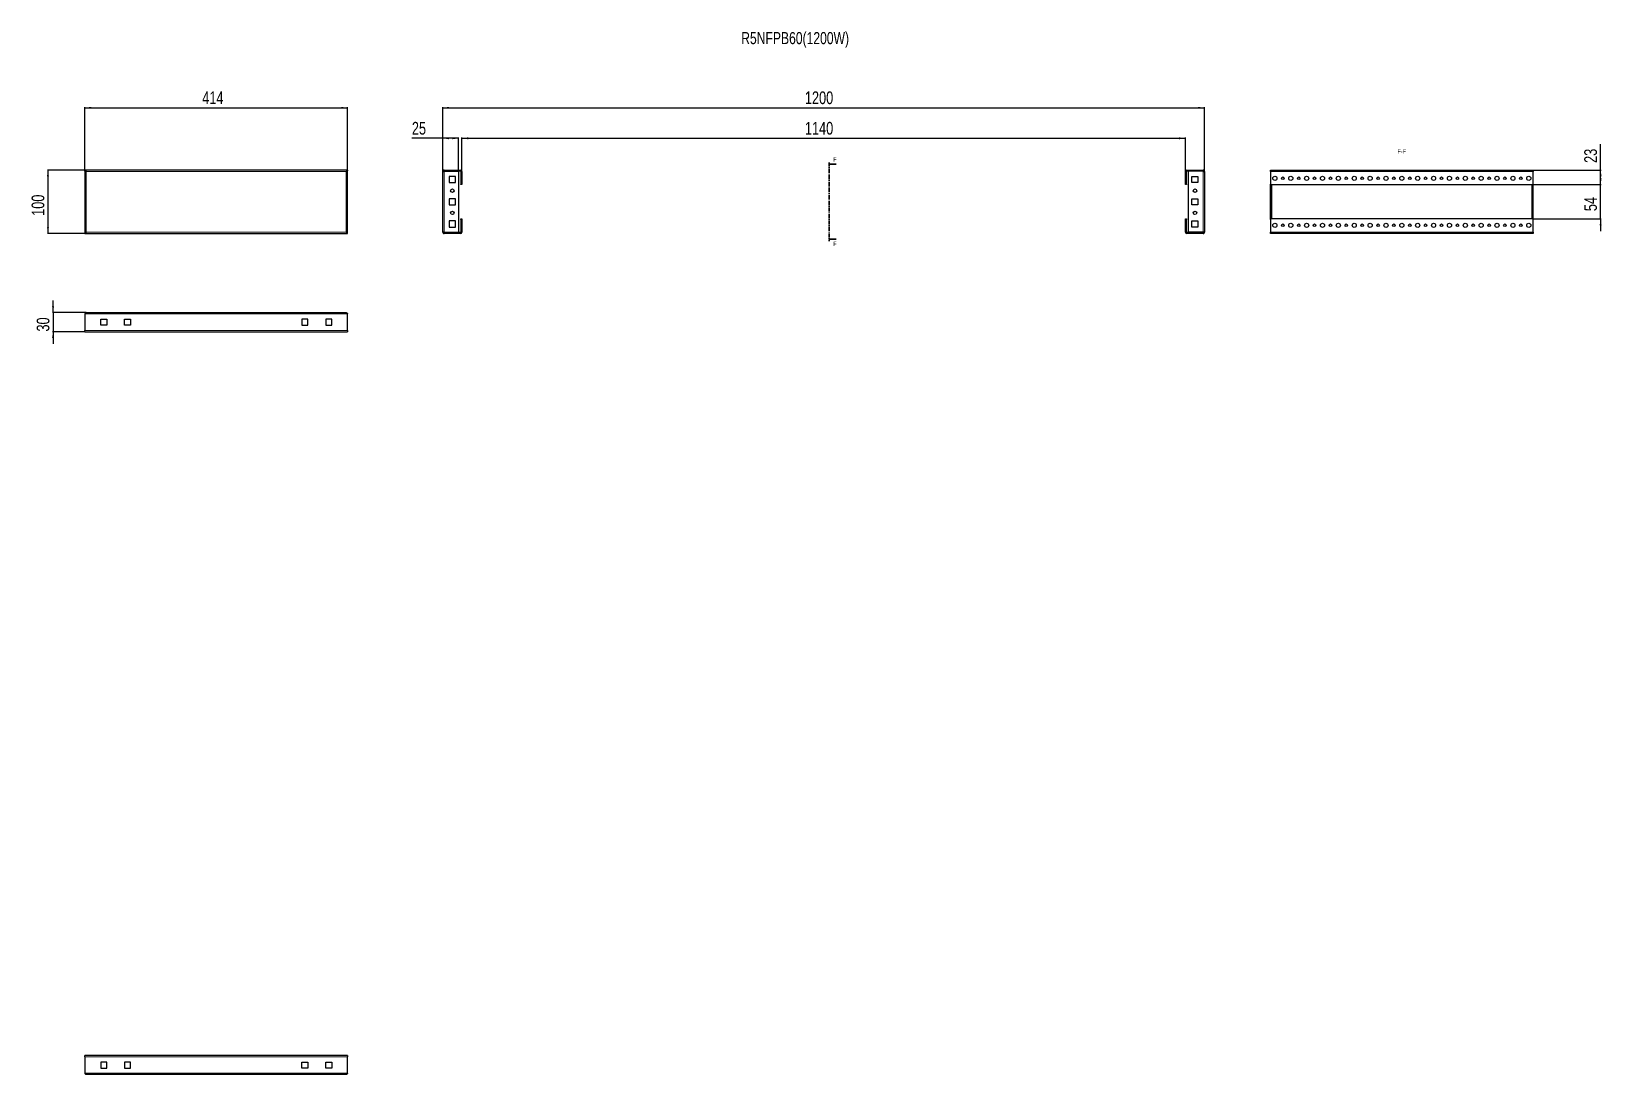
# Model space of a CAD drawing. Header units: millimetres. Extents: x -114 to 2360, y -1092 to 551.
import ezdxf

# ---------------------------------------------------------------- set-up
doc = ezdxf.new("R2010")
doc.units = ezdxf.units.MM
doc.linetypes.add('CENTER', pattern=[10.16, 6.35, -1.27, 1.27, -1.27])
doc.layers.add('FORMAT', color=7, linetype='Continuous')
doc.styles.add('SLDTEXTSTYLE0', font='TXT', dxfattribs={"width": 0.75})
doc.dimstyles.new('SLDDIMSTYLE0', dxfattribs={"dimtxt": 20, "dimasz": 10, "dimexe": 0, "dimexo": 0.0625, "dimgap": 5, "dimtad": 2, "dimdec": 1, "dimrnd": 1e-09, "dimzin": 12, "dimdsep": 46, "dimtxsty": 'SLDTEXTSTYLE0', "dimsah": 1, "dimcen": 0.09, "dimadec": 0, "dimazin": 3, "dimtfac": 1, "dimtofl": 0, "dimtmove": 0, "dimatfit": 3, "dimfxl": 0, "dimfrac": 2, "dimtolj": 1, "dimtzin": 12, "dimarcsym": 0})
doc.dimstyles.new('SLDDIMSTYLE1', dxfattribs={"dimtxt": 20, "dimasz": 10, "dimexe": 0, "dimexo": 0.0625, "dimgap": 5, "dimtad": 2, "dimdec": 1, "dimrnd": 1e-09, "dimzin": 12, "dimdsep": 46, "dimtxsty": 'SLDTEXTSTYLE0', "dimsah": 1, "dimcen": 0.09, "dimadec": 0, "dimazin": 3, "dimtfac": 1, "dimtmove": 0, "dimatfit": 0, "dimfxl": 0, "dimfrac": 2, "dimtolj": 1, "dimtzin": 12, "dimarcsym": 0})

# ---------------------------------------------------------------- blocks, each defined once
blk = doc.blocks.new('_D')
at = {"layer": 'FORMAT'}
for p, q in [((-29.8, 330.6), (-29.8, 431.6)), ((-29.8, 430.6), (384.2, 430.6)), ((384.2, 330.6), (384.2, 431.6))]:
    blk.add_line(p, q, dxfattribs=at)
for points in [[(-29.8, 430.6), (-19.8, 429), (-19.8, 432.1)], [(384.2, 430.6), (374.2, 432.1), (374.2, 429)]]:
    blk.add_solid(points, dxfattribs=at)
at = {"layer": 'FORMAT', "insert": (155.1, 456.4), "char_height": 20, "attachment_point": 1, "style": 'SLDTEXTSTYLE0'}
blk.add_mtext('414', dxfattribs=at)
blk = doc.blocks.new('_D_1')
at = {"layer": 'FORMAT'}
for p, q in [((-29.8, 332.6), (-88.9, 332.6)), ((-87.9, 332.6), (-87.9, 232.6)), ((-29.8, 232.6), (-88.9, 232.6))]:
    blk.add_line(p, q, dxfattribs=at)
for points in [[(-87.9, 332.6), (-89.5, 322.6), (-86.4, 322.6)], [(-87.9, 232.6), (-86.4, 242.6), (-89.5, 242.6)]]:
    blk.add_solid(points, dxfattribs=at)
at = {"layer": 'FORMAT', "insert": (-113.7, 260.4), "char_height": 20, "attachment_point": 1, "rotation": 90, "style": 'SLDTEXTSTYLE0'}
blk.add_mtext('100', dxfattribs=at)
blk = doc.blocks.new('_D_2')
at = {"layer": 'FORMAT'}
for p, q in [((534.1, 330.5), (534.1, 431.6)), ((534.1, 430.6), (1734.1, 430.6)), ((1734.1, 330.5), (1734.1, 431.6))]:
    blk.add_line(p, q, dxfattribs=at)
for points in [[(534.1, 430.6), (544.1, 429), (544.1, 432.1)], [(1734.1, 430.6), (1724.1, 432.1), (1724.1, 429)]]:
    blk.add_solid(points, dxfattribs=at)
at = {"layer": 'FORMAT', "insert": (1104.6, 456.4), "char_height": 20, "attachment_point": 1, "style": 'SLDTEXTSTYLE0'}
blk.add_mtext('1200', dxfattribs=at)
blk = doc.blocks.new('_D_3')
at = {"layer": 'FORMAT'}
for p, q in [((564.1, 330.5), (564.1, 383.6)), ((564.1, 382.6), (1704.1, 382.6)), ((1704.1, 330.5), (1704.1, 383.6))]:
    blk.add_line(p, q, dxfattribs=at)
for points in [[(564.1, 382.6), (574.1, 381), (574.1, 384.1)], [(1704.1, 382.6), (1694.1, 384.1), (1694.1, 381)]]:
    blk.add_solid(points, dxfattribs=at)
at = {"layer": 'FORMAT', "insert": (1104.6, 408.4), "char_height": 20, "attachment_point": 1, "style": 'SLDTEXTSTYLE0'}
blk.add_mtext('1140', dxfattribs=at)
blk = doc.blocks.new('_D_4')
at = {"layer": 'FORMAT'}
for p, q in [((534.1, 382.6), (485.4, 382.6)), ((534.1, 330.5), (534.1, 383.6)), ((559.1, 382.6), (534.1, 382.6)), ((559.1, 330.6), (559.1, 383.6))]:
    blk.add_line(p, q, dxfattribs=at)
for points in [[(534.1, 382.6), (544.1, 381), (544.1, 384.1)], [(559.1, 382.6), (549.1, 384.1), (549.1, 381)]]:
    blk.add_solid(points, dxfattribs=at)
at = {"layer": 'FORMAT', "insert": (485.4, 408.4), "char_height": 20, "attachment_point": 1, "style": 'SLDTEXTSTYLE0'}
blk.add_mtext('25', dxfattribs=at)
blk = doc.blocks.new('_D_5')
at = {"layer": 'FORMAT'}
for p, q in [((-79.9, 108), (-79.9, 127.3)), ((-27.7, 108), (-80.9, 108)), ((-79.9, 108), (-79.9, 78)), ((-29.8, 78), (-80.9, 78)), ((-79.9, 78), (-79.9, 58.8))]:
    blk.add_line(p, q, dxfattribs=at)
for points in [[(-79.9, 108), (-78.4, 118), (-81.5, 118)], [(-79.9, 78), (-81.5, 68), (-78.4, 68)]]:
    blk.add_solid(points, dxfattribs=at)
at = {"layer": 'FORMAT', "insert": (-105.7, 78.2), "char_height": 20, "attachment_point": 1, "rotation": 90, "style": 'SLDTEXTSTYLE0'}
blk.add_mtext('30', dxfattribs=at)
blk = doc.blocks.new('_D_6')
at = {"layer": 'FORMAT'}
for p, q in [((2358.2, 309.6), (2358.2, 328.8)), ((2251.1, 309.6), (2359.2, 309.6)), ((2358.2, 255.6), (2358.2, 309.6)), ((2251.1, 255.6), (2359.2, 255.6)), ((2358.2, 255.6), (2358.2, 236.3))]:
    blk.add_line(p, q, dxfattribs=at)
for points in [[(2358.2, 309.6), (2359.8, 319.6), (2356.7, 319.6)], [(2358.2, 255.6), (2356.7, 245.6), (2359.8, 245.6)]]:
    blk.add_solid(points, dxfattribs=at)
at = {"layer": 'FORMAT', "insert": (2332.4, 267.8), "char_height": 20, "attachment_point": 1, "rotation": 90, "style": 'SLDTEXTSTYLE0'}
blk.add_mtext('54', dxfattribs=at)
blk = doc.blocks.new('_D_7')
at = {"layer": 'FORMAT'}
for p, q in [((2358.2, 332.6), (2358.2, 373.3)), ((2252.1, 332.6), (2359.2, 332.6)), ((2358.2, 309.6), (2358.2, 332.6)), ((2251.1, 309.6), (2359.2, 309.6))]:
    blk.add_line(p, q, dxfattribs=at)
for points in [[(2358.2, 332.6), (2356.7, 322.6), (2359.8, 322.6)], [(2358.2, 309.6), (2359.8, 319.6), (2356.7, 319.6)]]:
    blk.add_solid(points, dxfattribs=at)
at = {"layer": 'FORMAT', "insert": (2332.4, 343.8), "char_height": 20, "attachment_point": 1, "rotation": 90, "style": 'SLDTEXTSTYLE0'}
blk.add_mtext('23', dxfattribs=at)

msp = doc.modelspace()

# ---------------------------------------------------------------- linework, layer by layer
at = {"color": 7, "linetype": 'Continuous', "lineweight": 25}
for p, q in [((-29.78, 331.07), (-29.78, 332.57)), ((384.22, 332.57), (-29.78, 332.57)), ((-29.78, 331.07), (-29.78, 330.57)), ((-29.78, 330.57), (-29.78, 234.57)), ((-29.78, 330.57), (-28.28, 330.57)), ((384.22, 330.57), (382.72, 330.57)), ((384.22, 332.57), (384.22, 331.07)), ((384.22, 330.57), (384.22, 331.07)), ((384.22, 234.57), (384.22, 330.57)), ((534.14, 234.67), (534.14, 330.47)), ((536.24, 332.57), (536.24, 331.07)), ((536.24, 332.57), (562.04, 332.57)), ((536.24, 331.07), (562.04, 331.07)), ((536.24, 330.57), (559.14, 330.57)), ((544.39, 322.32), (544.39, 312.82)), ((553.89, 322.32), (544.39, 322.32)), ((553.89, 312.82), (553.89, 322.32)), ((559.14, 234.57), (559.14, 330.57)), ((562.64, 330.47), (562.64, 310.57)), ((564.14, 330.47), (564.14, 310.57)), ((1704.14, 310.57), (1704.14, 330.47)), ((1705.64, 310.57), (1705.64, 330.47)), ((1706.24, 332.57), (1732.04, 332.57)), ((1706.24, 331.07), (1732.04, 331.07)), ((1709.14, 234.57), (1709.14, 330.57)), ((1732.04, 330.57), (1709.14, 330.57)), ((1714.39, 322.32), (1723.89, 322.32)), ((1714.39, 312.82), (1714.39, 322.32)), ((1723.89, 322.32), (1723.89, 312.82)), ((1732.04, 331.07), (1732.04, 332.57)), ((1734.14, 330.47), (1734.14, 234.67)), ((1838.06, 330.47), (1838.06, 332.57)), ((1838.06, 332.57), (2252.06, 332.57)), ((1838.06, 330.47), (1838.06, 310.57)), ((2252.06, 332.57), (2252.06, 330.47)), ((2252.06, 310.57), (2252.06, 330.47)), ((544.39, 312.82), (553.89, 312.82)), ((562.64, 310.57), (564.14, 310.57)), ((562.64, 309.57), (562.64, 310.57)), ((564.14, 309.57), (562.64, 309.57)), ((564.14, 310.57), (564.14, 309.57)), ((1704.14, 310.57), (1705.64, 310.57)), ((1704.14, 309.57), (1704.14, 310.57)), ((1705.64, 309.57), (1704.14, 309.57)), ((1705.64, 310.57), (1705.64, 309.57)), ((1723.89, 312.82), (1714.39, 312.82)), ((1838.06, 310.57), (1839.06, 309.57)), ((1838.06, 254.57), (1838.06, 310.57)), ((1839.06, 309.57), (2251.06, 309.57)), ((1839.56, 255.57), (1839.56, 309.57)), ((2250.56, 255.57), (2250.56, 309.57)), ((2251.06, 309.57), (2252.06, 310.57)), ((2252.06, 254.57), (2252.06, 310.57)), ((544.39, 287.32), (544.39, 277.82)), ((553.89, 287.32), (544.39, 287.32)), ((544.39, 277.82), (553.89, 277.82)), ((553.89, 277.82), (553.89, 287.32)), ((1714.39, 287.32), (1723.89, 287.32)), ((1714.39, 277.82), (1714.39, 287.32)), ((1723.89, 277.82), (1714.39, 277.82)), ((1723.89, 287.32), (1723.89, 277.82)), ((553.89, 252.32), (544.39, 252.32)), ((544.39, 252.32), (544.39, 242.82)), ((553.89, 242.82), (553.89, 252.32)), ((562.64, 254.57), (562.64, 255.57)), ((562.64, 255.57), (564.14, 255.57)), ((564.14, 254.57), (562.64, 254.57)), ((562.64, 254.57), (562.64, 234.67)), ((564.14, 255.57), (564.14, 254.57)), ((564.14, 254.57), (564.14, 234.67)), ((1704.14, 255.57), (1705.64, 255.57)), ((1704.14, 254.57), (1704.14, 255.57)), ((1704.14, 234.67), (1704.14, 254.57)), ((1705.64, 254.57), (1704.14, 254.57)), ((1705.64, 255.57), (1705.64, 254.57)), ((1705.64, 234.67), (1705.64, 254.57)), ((1714.39, 252.32), (1723.89, 252.32)), ((1714.39, 242.82), (1714.39, 252.32)), ((1723.89, 252.32), (1723.89, 242.82)), ((1839.06, 255.57), (1838.06, 254.57)), ((1838.06, 254.57), (1838.06, 234.67)), ((2251.06, 255.57), (1839.06, 255.57)), ((2252.06, 254.57), (2251.06, 255.57)), ((2252.06, 234.67), (2252.06, 254.57)), ((-28.28, 234.57), (-29.78, 234.57)), ((-29.78, 234.57), (-29.78, 234.07)), ((-29.78, 234.07), (-29.78, 232.57)), ((-29.78, 232.57), (384.22, 232.57)), ((382.72, 234.57), (384.22, 234.57)), ((384.22, 234.07), (384.22, 234.57)), ((384.22, 232.57), (384.22, 234.07)), ((536.24, 234.57), (559.14, 234.57)), ((536.24, 232.57), (536.24, 234.07)), ((562.04, 234.07), (536.24, 234.07)), ((562.04, 232.57), (536.24, 232.57)), ((544.39, 242.82), (553.89, 242.82)), ((1732.04, 234.07), (1706.24, 234.07)), ((1732.04, 232.57), (1706.24, 232.57)), ((1732.04, 234.57), (1709.14, 234.57)), ((1723.89, 242.82), (1714.39, 242.82)), ((1732.04, 234.07), (1732.04, 232.57)), ((1838.06, 232.57), (1838.06, 234.67)), ((2252.06, 232.57), (1838.06, 232.57)), ((2252.06, 234.67), (2252.06, 232.57)), ((-29.78, 105.92), (-29.78, 80.12)), ((-27.68, 108.02), (382.12, 108.02)), ((384.22, 80.12), (384.22, 105.92)), ((-29.78, 78.02), (-29.78, 80.12)), ((-29.78, 78.02), (384.22, 78.02)), ((-4.78, 97.77), (4.72, 97.77)), ((-4.78, 88.27), (-4.78, 97.77)), ((4.72, 88.27), (-4.78, 88.27)), ((4.72, 97.77), (4.72, 88.27)), ((32.72, 97.77), (42.22, 97.77)), ((32.72, 88.27), (32.72, 97.77)), ((42.22, 88.27), (32.72, 88.27)), ((42.22, 97.77), (42.22, 88.27)), ((321.72, 97.77), (312.22, 97.77)), ((312.22, 97.77), (312.22, 88.27)), ((312.22, 88.27), (321.72, 88.27)), ((321.72, 88.27), (321.72, 97.77)), ((349.72, 97.77), (349.72, 88.27)), ((359.22, 97.77), (349.72, 97.77)), ((349.72, 88.27), (359.22, 88.27)), ((359.22, 88.27), (359.22, 97.77)), ((384.22, 80.12), (384.22, 78.02)), ((-29.78, -1064.08), (-29.78, -1061.98)), ((384.22, -1061.98), (-29.78, -1061.98)), ((384.22, -1061.98), (384.22, -1064.08)), ((-29.78, -1064.08), (-29.78, -1089.88)), ((4.72, -1072.23), (-4.78, -1072.23)), ((-4.78, -1072.23), (-4.78, -1081.73)), ((-4.78, -1081.73), (4.72, -1081.73)), ((4.72, -1081.73), (4.72, -1072.23)), ((42.22, -1072.23), (32.72, -1072.23)), ((32.72, -1072.23), (32.72, -1081.73)), ((32.72, -1081.73), (42.22, -1081.73)), ((42.22, -1081.73), (42.22, -1072.23)), ((312.22, -1081.73), (312.22, -1072.23)), ((312.22, -1072.23), (321.72, -1072.23)), ((321.72, -1081.73), (312.22, -1081.73)), ((321.72, -1072.23), (321.72, -1081.73)), ((349.72, -1072.23), (359.22, -1072.23)), ((349.72, -1081.73), (349.72, -1072.23)), ((359.22, -1081.73), (349.72, -1081.73)), ((359.22, -1072.23), (359.22, -1081.73)), ((384.22, -1089.88), (384.22, -1064.08)), ((382.12, -1091.98), (-27.68, -1091.98))]:
    msp.add_line(p, q, dxfattribs=at)
at = {"color": 8, "linetype": 'Continuous', "lineweight": 18}
for p, q in [((382.12, 330.47), (-27.68, 330.47)), ((-27.68, 330.47), (-27.68, 234.67)), ((382.12, 234.67), (382.12, 330.47)), ((536.24, 234.57), (536.24, 330.57)), ((562.04, 331.07), (562.04, 332.57)), ((562.64, 330.47), (564.14, 330.47)), ((1705.64, 330.47), (1704.14, 330.47)), ((1706.24, 331.07), (1706.24, 332.57)), ((1732.04, 330.57), (1732.04, 234.57)), ((1838.06, 330.47), (2252.06, 330.47)), ((1840.16, 255.57), (1840.16, 309.57)), ((2249.96, 309.57), (2249.96, 255.57)), ((-27.68, 234.67), (382.12, 234.67)), ((562.04, 234.07), (562.04, 232.57)), ((562.64, 234.67), (564.14, 234.67)), ((1705.64, 234.67), (1704.14, 234.67)), ((1706.24, 234.07), (1706.24, 232.57)), ((2252.06, 234.67), (1838.06, 234.67)), ((-29.78, 105.92), (384.22, 105.92)), ((-29.78, 80.12), (384.22, 80.12)), ((384.22, -1064.08), (-29.78, -1064.08)), ((384.22, -1089.88), (-29.78, -1089.88))]:
    msp.add_line(p, q, dxfattribs=at)
at = {"color": 7, "linetype": 'CENTER', "lineweight": 35}
msp.add_line((1143.08, 344.57), (1143.08, 220.56), dxfattribs=at)
at = {"color": 7, "linetype": 'Continuous', "lineweight": 35}
for p, q in [((1153.72, 341.57), (1143.08, 341.57)), ((1153.72, 223.56), (1143.08, 223.56))]:
    msp.add_line(p, q, dxfattribs=at)
at = {"color": 7, "linetype": 'Continuous', "lineweight": 25}
for centre, radius in [((1845.06, 319.57), 3.25), ((1857.56, 319.57), 2.1), ((1870.06, 319.57), 3.25), ((1882.56, 319.57), 2.1), ((1895.06, 319.57), 3.25), ((1907.56, 319.57), 2.1), ((1920.06, 319.57), 3.25), ((1932.56, 319.57), 2.1), ((1945.06, 319.57), 3.25), ((1957.56, 319.57), 2.1), ((1970.06, 319.57), 3.25), ((1982.56, 319.57), 2.1), ((1995.06, 319.57), 3.25), ((2007.56, 319.57), 2.1), ((2020.06, 319.57), 3.25), ((2032.56, 319.57), 2.1), ((2045.06, 319.57), 3.25), ((2057.56, 319.57), 2.1), ((2070.06, 319.57), 3.25), ((2082.56, 319.57), 2.1), ((2095.06, 319.57), 3.25), ((2107.56, 319.57), 2.1), ((2120.06, 319.57), 3.25), ((2132.56, 319.57), 2.1), ((2145.06, 319.57), 3.25), ((2157.56, 319.57), 2.1), ((2170.06, 319.57), 3.25), ((2182.56, 319.57), 2.1), ((2195.06, 319.57), 3.25), ((2207.56, 319.57), 2.1), ((2220.06, 319.57), 3.25), ((2232.56, 319.57), 2.1), ((2245.06, 319.57), 3.25), ((549.14, 300.07), 2.75), ((1719.14, 300.07), 2.75), ((549.14, 265.07), 2.75), ((1719.14, 265.07), 2.75), ((1845.06, 245.57), 3.25), ((1857.56, 245.57), 2.1), ((1870.06, 245.57), 3.25), ((1882.56, 245.57), 2.1), ((1895.06, 245.57), 3.25), ((1907.56, 245.57), 2.1), ((1920.06, 245.57), 3.25), ((1932.56, 245.57), 2.1), ((1945.06, 245.57), 3.25), ((1957.56, 245.57), 2.1), ((1970.06, 245.57), 3.25), ((1982.56, 245.57), 2.1), ((1995.06, 245.57), 3.25), ((2007.56, 245.57), 2.1), ((2020.06, 245.57), 3.25), ((2032.56, 245.57), 2.1), ((2045.06, 245.57), 3.25), ((2057.56, 245.57), 2.1), ((2070.06, 245.57), 3.25), ((2082.56, 245.57), 2.1), ((2095.06, 245.57), 3.25), ((2107.56, 245.57), 2.1), ((2120.06, 245.57), 3.25), ((2132.56, 245.57), 2.1), ((2145.06, 245.57), 3.25), ((2157.56, 245.57), 2.1), ((2170.06, 245.57), 3.25), ((2182.56, 245.57), 2.1), ((2195.06, 245.57), 3.25), ((2207.56, 245.57), 2.1), ((2220.06, 245.57), 3.25), ((2232.56, 245.57), 2.1), ((2245.06, 245.57), 3.25)]:
    msp.add_circle(centre, radius, dxfattribs=at)
for centre, radius, start, end in [((562.04, 330.47), 2.1, 0, 90), ((562.04, 330.47), 0.6, 0, 90), ((1706.24, 330.47), 2.1, 90, 180), ((1706.24, 330.47), 0.6, 90, 180), ((562.04, 234.67), 2.1, 270, 0), ((562.04, 234.67), 0.6, 270, 360), ((1706.24, 234.67), 2.1, 180, 270), ((1706.24, 234.67), 0.6, 180, 270)]:
    msp.add_arc(centre, radius, start, end, dxfattribs=at)
for points, knots in [([(-27.68, 330.47), (-27.86, 330.75), (-28.22, 331.31), (-28.75, 332.01), (-29.27, 332.48), (-29.62, 332.54), (-29.78, 332.57)], [0, 0, 0, 0, 0.2547527, 0.5096447, 0.7645377, 1, 1, 1, 1]), ([(-27.68, 330.47), (-27.86, 330.55), (-28.23, 330.71), (-28.92, 330.98), (-29.44, 331.03), (-29.78, 331.07)], [0, 0, 0, 0, 0.2598775, 0.5197391, 1, 1, 1, 1]), ([(1734.14, 330.47), (1734.11, 330.75), (1734.04, 331.31), (1733.54, 332.01), (1732.84, 332.48), (1732.3, 332.54), (1732.04, 332.57)], [0, 0, 0, 0, 0.2547527, 0.5096447, 0.7645377, 1, 1, 1, 1]), ([(1732.64, 330.47), (1732.63, 330.55), (1732.61, 330.71), (1732.42, 330.98), (1732.19, 331.03), (1732.04, 331.07)], [0, 0, 0, 0, 0.2598775, 0.5197391, 1, 1, 1, 1]), ([(382.12, 108.02), (382.3, 107.99), (382.65, 107.92), (383.19, 107.42), (383.71, 106.72), (384.06, 106.18), (384.22, 105.92)], [0, 0, 0, 0, 0.2547527, 0.5096447, 0.7645377, 1, 1, 1, 1]), ([(-27.68, -1091.98), (-27.86, -1091.95), (-28.22, -1091.88), (-28.75, -1091.38), (-29.27, -1090.68), (-29.62, -1090.14), (-29.78, -1089.88)], [0, 0, 0, 0, 0.2547527, 0.5096447, 0.7645377, 1, 1, 1, 1])]:
    msp.add_open_spline(points, degree=3, knots=knots, dxfattribs=at)
for points in [[(-29.78, 330.57), (-29.75, 330.56), (-29.69, 330.54), (-29.2, 330.52), (-28.51, 330.49), (-27.96, 330.47), (-27.68, 330.47)], [(384.22, 332.57), (384.04, 332.53), (383.69, 332.47), (383.17, 331.99), (382.64, 331.29), (382.29, 330.74), (382.12, 330.47)], [(384.22, 331.07), (383.87, 331.03), (383.17, 330.95), (382.47, 330.63), (382.12, 330.47)], [(382.12, 330.47), (382.39, 330.47), (382.95, 330.49), (383.64, 330.52), (384.13, 330.54), (384.19, 330.56), (384.22, 330.57)], [(536.24, 332.57), (535.97, 332.53), (535.41, 332.47), (534.72, 331.99), (534.23, 331.29), (534.17, 330.74), (534.14, 330.47)], [(534.14, 330.47), (534.17, 330.47), (534.23, 330.49), (534.72, 330.52), (535.41, 330.54), (535.97, 330.56), (536.24, 330.57)], [(536.24, 331.07), (536.08, 331.03), (535.75, 330.95), (535.68, 330.63), (535.64, 330.47)], [(1732.04, 330.57), (1732.32, 330.56), (1732.87, 330.54), (1733.56, 330.52), (1734.05, 330.49), (1734.11, 330.47), (1734.14, 330.47)], [(-29.78, 232.57), (-29.61, 232.6), (-29.26, 232.66), (-28.73, 233.15), (-28.21, 233.84), (-27.86, 234.39), (-27.68, 234.67)], [(-27.68, 234.67), (-27.96, 234.66), (-28.51, 234.64), (-29.2, 234.62), (-29.69, 234.59), (-29.75, 234.57), (-29.78, 234.57)], [(-29.78, 234.07), (-29.43, 234.1), (-28.73, 234.18), (-28.03, 234.5), (-27.68, 234.67)], [(382.12, 234.67), (382.29, 234.39), (382.64, 233.84), (383.17, 233.15), (383.69, 232.66), (384.04, 232.6), (384.22, 232.57)], [(384.22, 234.57), (384.19, 234.57), (384.13, 234.59), (383.64, 234.62), (382.95, 234.64), (382.39, 234.66), (382.12, 234.67)], [(382.12, 234.67), (382.47, 234.5), (383.17, 234.18), (383.87, 234.1), (384.22, 234.07)], [(536.24, 234.57), (535.97, 234.57), (535.41, 234.59), (534.72, 234.62), (534.23, 234.64), (534.17, 234.66), (534.14, 234.67)], [(534.14, 234.67), (534.17, 234.39), (534.23, 233.84), (534.72, 233.15), (535.41, 232.66), (535.97, 232.6), (536.24, 232.57)], [(535.64, 234.67), (535.68, 234.5), (535.75, 234.18), (536.08, 234.1), (536.24, 234.07)], [(1734.14, 234.67), (1734.11, 234.66), (1734.05, 234.64), (1733.56, 234.62), (1732.87, 234.59), (1732.32, 234.57), (1732.04, 234.57)], [(1732.04, 234.07), (1732.2, 234.1), (1732.53, 234.18), (1732.6, 234.5), (1732.64, 234.67)], [(1732.04, 232.57), (1732.32, 232.6), (1732.87, 232.66), (1733.56, 233.15), (1734.05, 233.84), (1734.11, 234.39), (1734.14, 234.67)], [(-29.78, 105.92), (-29.61, 106.19), (-29.26, 106.75), (-28.73, 107.44), (-28.21, 107.92), (-27.86, 107.99), (-27.68, 108.02)], [(384.22, -1089.88), (384.04, -1090.16), (383.69, -1090.71), (383.17, -1091.4), (382.64, -1091.89), (382.29, -1091.95), (382.12, -1091.98)]]:
    msp.add_open_spline(points, degree=3, dxfattribs=at)
at = {"color": 7, "linetype": 'Continuous', "lineweight": 35}
for points in [[(1143.08, 341.57), (1150.08, 340.45), (1150.08, 342.69)], [(1143.08, 223.56), (1150.08, 222.44), (1150.08, 224.68)]]:
    msp.add_solid(points, dxfattribs=at)

# ---------------------------------------------------------------- texts
at = {"color": 7, "linetype": 'Continuous', "char_height": 7, "attachment_point": 1, "style": 'SLDTEXTSTYLE0'}
for insert in [(1149.2, 352.67), (1149.2, 219.87)]:
    msp.add_mtext('F', dxfattribs=dict(at, insert=insert))
at = {"layer": 'FORMAT', "style": 'SLDTEXTSTYLE0'}
for s, insert, char_height, attachment_point in [('R5NFPB60(1200W)', (1004.27, 549.88), 19.05, 1), ('F-F', (2044.97, 365.26), 7, 2)]:
    msp.add_mtext(s, dxfattribs=dict(at, insert=insert, char_height=char_height, attachment_point=attachment_point))

# ---------------------------------------------------------------- dimensions: what is measured, and where the dimension line sits
at = {"layer": 'FORMAT'}
for base, p1, p2, picture, middle in [((384.22, 430.57), (-29.78, 330.57), (384.22, 330.57), '_D', (177.22, 430.57)), ((1734.14, 430.57), (534.14, 330.47), (1734.14, 330.47), '_D_2', (1134.14, 430.57)), ((534.14, 382.57), (559.14, 330.57), (534.14, 330.47), '_D_4', (500.14, 382.57)), ((1704.14, 382.57), (564.14, 330.47), (1704.14, 330.47), '_D_3', (1134.14, 382.57))]:
    dim = msp.add_linear_dim(base=base, p1=p1, p2=p2, dimstyle='SLDDIMSTYLE0', dxfattribs=at)
    dim.commit()
    dim.dimension.update_dxf_attribs({"geometry": picture, "text_midpoint": middle, "dimtype": 160})
for base, p1, p2, dimstyle, picture, middle in [((2358.22, 332.57), (2251.06, 309.57), (2252.06, 332.57), 'SLDDIMSTYLE0', '_D_7', (2358.22, 358.57)), ((-87.95, 232.57), (-29.78, 332.57), (-29.78, 232.57), 'SLDDIMSTYLE0', '_D_1', (-87.95, 282.57)), ((2358.22, 309.57), (2251.06, 255.57), (2251.06, 309.57), 'SLDDIMSTYLE1', '_D_6', (2358.22, 282.57)), ((-79.95, 78.02), (-27.68, 108.02), (-29.78, 78.02), 'SLDDIMSTYLE1', '_D_5', (-79.95, 93.02))]:
    dim = msp.add_linear_dim(base=base, p1=p1, p2=p2, angle=90, dimstyle=dimstyle, dxfattribs=at)
    dim.commit()
    dim.dimension.update_dxf_attribs({"geometry": picture, "text_midpoint": middle, "dimtype": 160})

doc.saveas('drawing.dxf')
